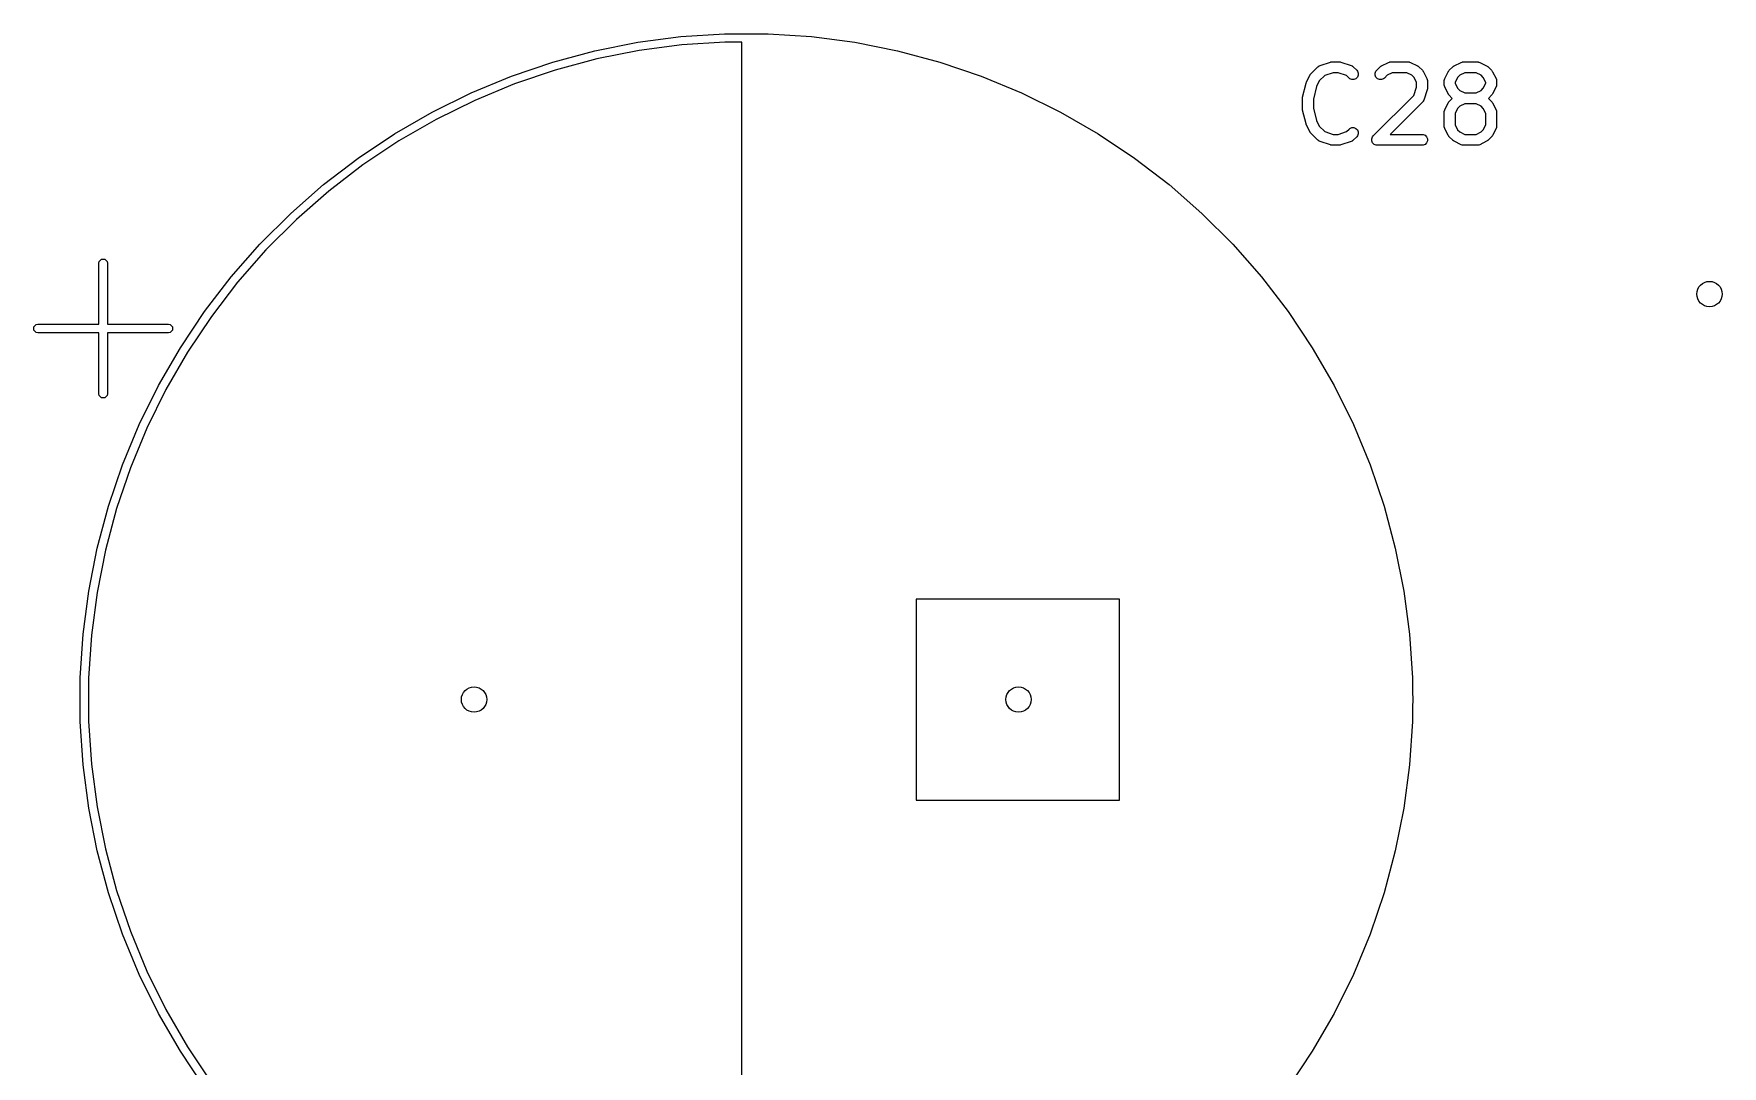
# Model space of a CAD drawing. Header units: inches. Extents: x -2.18 to 1.75, y 0.48 to 2.79.
# Drawn here: x 0.701 to 1.617, y 2.206 to 2.766 of the extents above; entities that cross this region are included whole.
import ezdxf

# ---------------------------------------------------------------- set-up
doc = ezdxf.new("R2010")
doc.units = ezdxf.units.IN
doc.header["$MEASUREMENT"] = 0
doc.layers.add('BLACK', color=250, linetype='CONTINUOUS')

msp = doc.modelspace()

# ---------------------------------------------------------------- linework, layer by layer
at = {"layer": 'BLACK', "linetype": 'CONTINUOUS'}
for p, q in [((1.05221, 2.76468), (1.07581, 2.76622)), ((1.07581, 2.76622), (1.09946, 2.76622)), ((1.09946, 2.76622), (1.12306, 2.76468)), ((0.98272, 2.75085), (1.00557, 2.75698)), ((1.00557, 2.75698), (1.02876, 2.76159)), ((1.0295, 2.75712), (1.0066, 2.75256)), ((1.02876, 2.76159), (1.05221, 2.76468)), ((1.05266, 2.76017), (1.0295, 2.75712)), ((1.07596, 2.76169), (1.05266, 2.76017)), ((1.08528, 2.76169), (1.07596, 2.76169)), ((1.08528, 2.04831), (1.08528, 2.76169)), ((1.12306, 2.76468), (1.14651, 2.76159)), ((1.14651, 2.76159), (1.16971, 2.75698)), ((1.16971, 2.75698), (1.19255, 2.75085)), ((0.96033, 2.74325), (0.98272, 2.75085)), ((1.0066, 2.75256), (0.98404, 2.74652)), ((1.19255, 2.75085), (1.21495, 2.74325)), ((1.39387, 2.7445), (1.39762, 2.74825)), ((1.39762, 2.74825), (1.39807, 2.74862)), ((1.39807, 2.74862), (1.39817, 2.74866)), ((1.39817, 2.74866), (1.39825, 2.74873)), ((1.39825, 2.74873), (1.39877, 2.74897)), ((1.39877, 2.74897), (1.4044, 2.75084)), ((1.4044, 2.75084), (1.40468, 2.7509)), ((1.40468, 2.7509), (1.40476, 2.75093)), ((1.40476, 2.75093), (1.40486, 2.75094)), ((1.40486, 2.75094), (1.40496, 2.75097)), ((1.40496, 2.75097), (1.40504, 2.75096)), ((1.40504, 2.75096), (1.40533, 2.75099)), ((1.40533, 2.75099), (1.40908, 2.75099)), ((1.40908, 2.75099), (1.40937, 2.75096)), ((1.40937, 2.75096), (1.40945, 2.75097)), ((1.40945, 2.75097), (1.40955, 2.75094)), ((1.40955, 2.75094), (1.40966, 2.75093)), ((1.40966, 2.75093), (1.40973, 2.7509)), ((1.40973, 2.7509), (1.41002, 2.75084)), ((1.41002, 2.75084), (1.41564, 2.74897)), ((1.41564, 2.74897), (1.41617, 2.74873)), ((1.41617, 2.74873), (1.41625, 2.74866)), ((1.41625, 2.74866), (1.41635, 2.74862)), ((1.41635, 2.74862), (1.41679, 2.74825)), ((1.41679, 2.74825), (1.41867, 2.74638)), ((1.42949, 2.74638), (1.43137, 2.74825)), ((1.43137, 2.74825), (1.43159, 2.74844)), ((1.43159, 2.74844), (1.43164, 2.7485)), ((1.43164, 2.7485), (1.43173, 2.74855)), ((1.43173, 2.74855), (1.43181, 2.74862)), ((1.43181, 2.74862), (1.43188, 2.74865)), ((1.43188, 2.74865), (1.43213, 2.7488)), ((1.43213, 2.7488), (1.43588, 2.75068)), ((1.43588, 2.75068), (1.43642, 2.75089)), ((1.43642, 2.75089), (1.43653, 2.75089)), ((1.43653, 2.75089), (1.43663, 2.75093)), ((1.43663, 2.75093), (1.4372, 2.75099)), ((1.4372, 2.75099), (1.44658, 2.75099)), ((1.44658, 2.75099), (1.44715, 2.75093)), ((1.44715, 2.75093), (1.44725, 2.75089)), ((1.44725, 2.75089), (1.44736, 2.75089)), ((1.44736, 2.75089), (1.4479, 2.75068)), ((1.4479, 2.75068), (1.45165, 2.7488)), ((1.45165, 2.7488), (1.45189, 2.74865)), ((1.45189, 2.74865), (1.45197, 2.74862)), ((1.45197, 2.74862), (1.45205, 2.74855)), ((1.45205, 2.74855), (1.45214, 2.7485)), ((1.45214, 2.7485), (1.45219, 2.74844)), ((1.45219, 2.74844), (1.45241, 2.74825)), ((1.45241, 2.74825), (1.45429, 2.74638)), ((1.46886, 2.74638), (1.47074, 2.74825)), ((1.47074, 2.74825), (1.47096, 2.74844)), ((1.47096, 2.74844), (1.47101, 2.7485)), ((1.47101, 2.7485), (1.4711, 2.74855)), ((1.4711, 2.74855), (1.47118, 2.74862)), ((1.47118, 2.74862), (1.47125, 2.74865)), ((1.47125, 2.74865), (1.4715, 2.7488)), ((1.4715, 2.7488), (1.47525, 2.75068)), ((1.47525, 2.75068), (1.47579, 2.75089)), ((1.47579, 2.75089), (1.4759, 2.75089)), ((1.4759, 2.75089), (1.476, 2.75093)), ((1.476, 2.75093), (1.47657, 2.75099)), ((1.47657, 2.75099), (1.48407, 2.75099)), ((1.48407, 2.75099), (1.48465, 2.75093)), ((1.48465, 2.75093), (1.48475, 2.75089)), ((1.48475, 2.75089), (1.48485, 2.75089)), ((1.48485, 2.75089), (1.48539, 2.75068)), ((1.48539, 2.75068), (1.48914, 2.7488)), ((1.48914, 2.7488), (1.48939, 2.74865)), ((1.48939, 2.74865), (1.48946, 2.74862)), ((1.48946, 2.74862), (1.48954, 2.74855)), ((1.48954, 2.74855), (1.48963, 2.7485)), ((1.48963, 2.7485), (1.48968, 2.74844)), ((1.48968, 2.74844), (1.48991, 2.74825)), ((1.48991, 2.74825), (1.49178, 2.74638)), ((0.93848, 2.7342), (0.96033, 2.74325)), ((0.96193, 2.73901), (0.94035, 2.73007)), ((0.98404, 2.74652), (0.96193, 2.73901)), ((1.21495, 2.74325), (1.2368, 2.7342)), ((1.38934, 2.73188), (1.39122, 2.73938)), ((1.39122, 2.73938), (1.39123, 2.73942)), ((1.39123, 2.73942), (1.39124, 2.73944)), ((1.39124, 2.73944), (1.39133, 2.73968)), ((1.39133, 2.73968), (1.39141, 2.73993)), ((1.39141, 2.73993), (1.39143, 2.73994)), ((1.39143, 2.73994), (1.39144, 2.73999)), ((1.39144, 2.73999), (1.39332, 2.74373)), ((1.39332, 2.74373), (1.39347, 2.74398)), ((1.39347, 2.74398), (1.3935, 2.74405)), ((1.3935, 2.74405), (1.39357, 2.74414)), ((1.39357, 2.74414), (1.39363, 2.74422)), ((1.39363, 2.74422), (1.39368, 2.74428)), ((1.39368, 2.74428), (1.39387, 2.7445)), ((1.39838, 2.74067), (1.39687, 2.73763)), ((1.4013, 2.74358), (1.39838, 2.74067)), ((1.40581, 2.74509), (1.4013, 2.74358)), ((1.4086, 2.74509), (1.40581, 2.74509)), ((1.41311, 2.74358), (1.4086, 2.74509)), ((1.41449, 2.7422), (1.41311, 2.74358)), ((1.41494, 2.74183), (1.41449, 2.7422)), ((1.416, 2.74139), (1.41494, 2.74183)), ((1.41716, 2.74139), (1.416, 2.74139)), ((1.41822, 2.74183), (1.41716, 2.74139)), ((1.41904, 2.74265), (1.41822, 2.74183)), ((1.41867, 2.74638), (1.41904, 2.74593)), ((1.41904, 2.74593), (1.41948, 2.74487)), ((1.41948, 2.74371), (1.41904, 2.74265)), ((1.41948, 2.74487), (1.41948, 2.74371)), ((1.42868, 2.74487), (1.42912, 2.74593)), ((1.42868, 2.74371), (1.42868, 2.74487)), ((1.42912, 2.74265), (1.42868, 2.74371)), ((1.42912, 2.74593), (1.42949, 2.74638)), ((1.42994, 2.74183), (1.42912, 2.74265)), ((1.431, 2.74139), (1.42994, 2.74183)), ((1.43215, 2.74139), (1.431, 2.74139)), ((1.43322, 2.74183), (1.43215, 2.74139)), ((1.43367, 2.7422), (1.43322, 2.74183)), ((1.4352, 2.74374), (1.43367, 2.7422)), ((1.4379, 2.74509), (1.4352, 2.74374)), ((1.44588, 2.74509), (1.4379, 2.74509)), ((1.44858, 2.74374), (1.44588, 2.74509)), ((1.44977, 2.74254), (1.44858, 2.74374)), ((1.45112, 2.73984), (1.44977, 2.74254)), ((1.45112, 2.73727), (1.45112, 2.73984)), ((1.45429, 2.74638), (1.45447, 2.74615)), ((1.45447, 2.74615), (1.45453, 2.7461)), ((1.45453, 2.7461), (1.45459, 2.74601)), ((1.45459, 2.74601), (1.45466, 2.74593)), ((1.45466, 2.74593), (1.45469, 2.74586)), ((1.45469, 2.74586), (1.45484, 2.74561)), ((1.45484, 2.74561), (1.45672, 2.74186)), ((1.45672, 2.74186), (1.45692, 2.74132)), ((1.45692, 2.74132), (1.45693, 2.74121)), ((1.45693, 2.74121), (1.45697, 2.74112)), ((1.45697, 2.74112), (1.45703, 2.74054)), ((1.45703, 2.74054), (1.45703, 2.73679)), ((1.46612, 2.74054), (1.46618, 2.74112)), ((1.46612, 2.73866), (1.46612, 2.74054)), ((1.46618, 2.73809), (1.46612, 2.73866)), ((1.46618, 2.74112), (1.46622, 2.74121)), ((1.46622, 2.73799), (1.46618, 2.73809)), ((1.46622, 2.74121), (1.46623, 2.74132)), ((1.46623, 2.73788), (1.46622, 2.73799)), ((1.46623, 2.74132), (1.46643, 2.74186)), ((1.46643, 2.73734), (1.46623, 2.73788)), ((1.46643, 2.74186), (1.46831, 2.74561)), ((1.46831, 2.74561), (1.46846, 2.74586)), ((1.46846, 2.74586), (1.46849, 2.74593)), ((1.46849, 2.74593), (1.46856, 2.74601)), ((1.46856, 2.74601), (1.46862, 2.7461)), ((1.46862, 2.7461), (1.46867, 2.74615)), ((1.46867, 2.74615), (1.46886, 2.74638)), ((1.47338, 2.74254), (1.47203, 2.73984)), ((1.47203, 2.73984), (1.47203, 2.73936)), ((1.47203, 2.73936), (1.47338, 2.73666)), ((1.47457, 2.74374), (1.47338, 2.74254)), ((1.47727, 2.74509), (1.47457, 2.74374)), ((1.48337, 2.74509), (1.47727, 2.74509)), ((1.48607, 2.74374), (1.48337, 2.74509)), ((1.48727, 2.74254), (1.48607, 2.74374)), ((1.48862, 2.73984), (1.48727, 2.74254)), ((1.48727, 2.73666), (1.48862, 2.73936)), ((1.48862, 2.73936), (1.48862, 2.73984)), ((1.49178, 2.74638), (1.49197, 2.74615)), ((1.49197, 2.74615), (1.49203, 2.7461)), ((1.49203, 2.7461), (1.49208, 2.74601)), ((1.49208, 2.74601), (1.49215, 2.74593)), ((1.49215, 2.74593), (1.49218, 2.74586)), ((1.49218, 2.74586), (1.49234, 2.74561)), ((1.49234, 2.74561), (1.49421, 2.74186)), ((1.49421, 2.74186), (1.49442, 2.74132)), ((1.49442, 2.73788), (1.49421, 2.73734)), ((1.49442, 2.74132), (1.49443, 2.74121)), ((1.49443, 2.73799), (1.49442, 2.73788)), ((1.49443, 2.74121), (1.49447, 2.74112)), ((1.49447, 2.73809), (1.49443, 2.73799)), ((1.49447, 2.74112), (1.49452, 2.74054)), ((1.49452, 2.73866), (1.49447, 2.73809)), ((1.49452, 2.74054), (1.49452, 2.73866)), ((0.91727, 2.72374), (0.93848, 2.7342)), ((0.94035, 2.73007), (0.9194, 2.71974)), ((1.2368, 2.7342), (1.25801, 2.72374)), ((1.38926, 2.73131), (1.38929, 2.73152)), ((1.38927, 2.73127), (1.38926, 2.73131)), ((1.38926, 2.73117), (1.38927, 2.73127)), ((1.38926, 2.72554), (1.38926, 2.73117)), ((1.38929, 2.73152), (1.38931, 2.73174)), ((1.38931, 2.73174), (1.38933, 2.73178)), ((1.38933, 2.73178), (1.38934, 2.73188)), ((1.39687, 2.73763), (1.39516, 2.7308)), ((1.39516, 2.7308), (1.39516, 2.72591)), ((1.42762, 2.71076), (1.44962, 2.73276)), ((1.45429, 2.72908), (1.43683, 2.71162)), ((1.44962, 2.73276), (1.45112, 2.73727)), ((1.45466, 2.72953), (1.45429, 2.72908)), ((1.4547, 2.72962), (1.45466, 2.72953)), ((1.45477, 2.7297), (1.4547, 2.72962)), ((1.455, 2.73023), (1.45477, 2.7297)), ((1.45688, 2.73586), (1.455, 2.73023)), ((1.45694, 2.73614), (1.45688, 2.73586)), ((1.45697, 2.73621), (1.45694, 2.73614)), ((1.45698, 2.73632), (1.45697, 2.73621)), ((1.45701, 2.73642), (1.45698, 2.73632)), ((1.45703, 2.73679), (1.457, 2.7365)), ((1.457, 2.7365), (1.45701, 2.73642)), ((1.46831, 2.73359), (1.46643, 2.73734)), ((1.46643, 2.72499), (1.46831, 2.72874)), ((1.46846, 2.73335), (1.46831, 2.73359)), ((1.46831, 2.72874), (1.46846, 2.72898)), ((1.46849, 2.73327), (1.46846, 2.73335)), ((1.46846, 2.72898), (1.46849, 2.72906)), ((1.46856, 2.73319), (1.46849, 2.73327)), ((1.46849, 2.72906), (1.46856, 2.72914)), ((1.46862, 2.7331), (1.46856, 2.73319)), ((1.46856, 2.72914), (1.46862, 2.72923)), ((1.46867, 2.73305), (1.46862, 2.7331)), ((1.46862, 2.72923), (1.46867, 2.72928)), ((1.46886, 2.73283), (1.46867, 2.73305)), ((1.46867, 2.72928), (1.46886, 2.7295)), ((1.47052, 2.73117), (1.46886, 2.73283)), ((1.46886, 2.7295), (1.47052, 2.73117)), ((1.47338, 2.73666), (1.47457, 2.73547)), ((1.47457, 2.73547), (1.47727, 2.73412)), ((1.47727, 2.73412), (1.48337, 2.73412)), ((1.48337, 2.73412), (1.48607, 2.73547)), ((1.48607, 2.73547), (1.48727, 2.73666)), ((1.49178, 2.73283), (1.49012, 2.73117)), ((1.49012, 2.73117), (1.49178, 2.7295)), ((1.49197, 2.73305), (1.49178, 2.73283)), ((1.49178, 2.7295), (1.49197, 2.72928)), ((1.49203, 2.7331), (1.49197, 2.73305)), ((1.49197, 2.72928), (1.49203, 2.72923)), ((1.49208, 2.73319), (1.49203, 2.7331)), ((1.49203, 2.72923), (1.49208, 2.72914)), ((1.49215, 2.73327), (1.49208, 2.73319)), ((1.49208, 2.72914), (1.49215, 2.72906)), ((1.49218, 2.73335), (1.49215, 2.73327)), ((1.49215, 2.72906), (1.49218, 2.72898)), ((1.49234, 2.73359), (1.49218, 2.73335)), ((1.49218, 2.72898), (1.49234, 2.72874)), ((1.49421, 2.73734), (1.49234, 2.73359)), ((1.49234, 2.72874), (1.49421, 2.72499)), ((0.89678, 2.71192), (0.91727, 2.72374)), ((0.9194, 2.71974), (0.89918, 2.70807)), ((1.25801, 2.72374), (1.27849, 2.71192)), ((1.38927, 2.72544), (1.38926, 2.72554)), ((1.38926, 2.7254), (1.38927, 2.72544)), ((1.38929, 2.72518), (1.38926, 2.7254)), ((1.38931, 2.72497), (1.38929, 2.72518)), ((1.38933, 2.72493), (1.38931, 2.72497)), ((1.38934, 2.72483), (1.38933, 2.72493)), ((1.39122, 2.71733), (1.38934, 2.72483)), ((1.39516, 2.72591), (1.39687, 2.71907)), ((1.46612, 2.72367), (1.46618, 2.72424)), ((1.46612, 2.71617), (1.46612, 2.72367)), ((1.46618, 2.72424), (1.46622, 2.72434)), ((1.46622, 2.72434), (1.46623, 2.72445)), ((1.46623, 2.72445), (1.46643, 2.72499)), ((1.47338, 2.72567), (1.47203, 2.72297)), ((1.47203, 2.72297), (1.47203, 2.71686)), ((1.47457, 2.72686), (1.47338, 2.72567)), ((1.47727, 2.72821), (1.47457, 2.72686)), ((1.48337, 2.72821), (1.47727, 2.72821)), ((1.48607, 2.72686), (1.48337, 2.72821)), ((1.48727, 2.72567), (1.48607, 2.72686)), ((1.48862, 2.72297), (1.48727, 2.72567)), ((1.48862, 2.71686), (1.48862, 2.72297)), ((1.49421, 2.72499), (1.49442, 2.72445)), ((1.49442, 2.72445), (1.49443, 2.72434)), ((1.49443, 2.72434), (1.49447, 2.72424)), ((1.49447, 2.72424), (1.49452, 2.72367)), ((1.49452, 2.72367), (1.49452, 2.71617)), ((0.87712, 2.69878), (0.89678, 2.71192)), ((1.27849, 2.71192), (1.29816, 2.69878)), ((1.39123, 2.71728), (1.39122, 2.71733)), ((1.39124, 2.71726), (1.39123, 2.71728)), ((1.39133, 2.71702), (1.39124, 2.71726)), ((1.39141, 2.71678), (1.39133, 2.71702)), ((1.39143, 2.71676), (1.39141, 2.71678)), ((1.39144, 2.71672), (1.39143, 2.71676)), ((1.39332, 2.71297), (1.39144, 2.71672)), ((1.39347, 2.71272), (1.39332, 2.71297)), ((1.3935, 2.71265), (1.39347, 2.71272)), ((1.39357, 2.71257), (1.3935, 2.71265)), ((1.39363, 2.71248), (1.39357, 2.71257)), ((1.39368, 2.71243), (1.39363, 2.71248)), ((1.39387, 2.7122), (1.39368, 2.71243)), ((1.39762, 2.70846), (1.39387, 2.7122)), ((1.39687, 2.71907), (1.39838, 2.71604)), ((1.39838, 2.71604), (1.4013, 2.71312)), ((1.4013, 2.71312), (1.40581, 2.71162)), ((1.40581, 2.71162), (1.4086, 2.71162)), ((1.4086, 2.71162), (1.41311, 2.71312)), ((1.41311, 2.71312), (1.41449, 2.71451)), ((1.41449, 2.71451), (1.41494, 2.71487)), ((1.41494, 2.71487), (1.416, 2.71531)), ((1.416, 2.71531), (1.41716, 2.71531)), ((1.41716, 2.71531), (1.41822, 2.71487)), ((1.41822, 2.71487), (1.41904, 2.71406)), ((1.41904, 2.71078), (1.41867, 2.71033)), ((1.41904, 2.71406), (1.41948, 2.71299)), ((1.41948, 2.71184), (1.41904, 2.71078)), ((1.41948, 2.71299), (1.41948, 2.71184)), ((1.42725, 2.71031), (1.42762, 2.71076)), ((1.43683, 2.71162), (1.45408, 2.71162)), ((1.45408, 2.71162), (1.45465, 2.71156)), ((1.45465, 2.71156), (1.45572, 2.71112)), ((1.45572, 2.71112), (1.45653, 2.71031)), ((1.46618, 2.71559), (1.46612, 2.71617)), ((1.46622, 2.71549), (1.46618, 2.71559)), ((1.46623, 2.71539), (1.46622, 2.71549)), ((1.46643, 2.71485), (1.46623, 2.71539)), ((1.46831, 2.7111), (1.46643, 2.71485)), ((1.46846, 2.71085), (1.46831, 2.7111)), ((1.46849, 2.71078), (1.46846, 2.71085)), ((1.46856, 2.7107), (1.46849, 2.71078)), ((1.46862, 2.71061), (1.46856, 2.7107)), ((1.46867, 2.71056), (1.46862, 2.71061)), ((1.46886, 2.71033), (1.46867, 2.71056)), ((1.47203, 2.71686), (1.47338, 2.71417)), ((1.47338, 2.71417), (1.47457, 2.71297)), ((1.47457, 2.71297), (1.47727, 2.71162)), ((1.47727, 2.71162), (1.48337, 2.71162)), ((1.48337, 2.71162), (1.48607, 2.71297)), ((1.48607, 2.71297), (1.48727, 2.71417)), ((1.48727, 2.71417), (1.48862, 2.71686)), ((1.49197, 2.71056), (1.49178, 2.71033)), ((1.49203, 2.71061), (1.49197, 2.71056)), ((1.49208, 2.7107), (1.49203, 2.71061)), ((1.49215, 2.71078), (1.49208, 2.7107)), ((1.49218, 2.71085), (1.49215, 2.71078)), ((1.49234, 2.7111), (1.49218, 2.71085)), ((1.49421, 2.71485), (1.49234, 2.7111)), ((1.49442, 2.71539), (1.49421, 2.71485)), ((1.49443, 2.71549), (1.49442, 2.71539)), ((1.49447, 2.71559), (1.49443, 2.71549)), ((1.49452, 2.71617), (1.49447, 2.71559)), ((0.89918, 2.70807), (0.87976, 2.69509)), ((1.39807, 2.70809), (1.39762, 2.70846)), ((1.39817, 2.70805), (1.39807, 2.70809)), ((1.39825, 2.70798), (1.39817, 2.70805)), ((1.39877, 2.70774), (1.39825, 2.70798)), ((1.4044, 2.70587), (1.39877, 2.70774)), ((1.40468, 2.7058), (1.4044, 2.70587)), ((1.40476, 2.70577), (1.40468, 2.7058)), ((1.40486, 2.70576), (1.40476, 2.70577)), ((1.40496, 2.70574), (1.40486, 2.70576)), ((1.40504, 2.70574), (1.40496, 2.70574)), ((1.40533, 2.70572), (1.40504, 2.70574)), ((1.40908, 2.70572), (1.40533, 2.70572)), ((1.40937, 2.70574), (1.40908, 2.70572)), ((1.40945, 2.70574), (1.40937, 2.70574)), ((1.40955, 2.70576), (1.40945, 2.70574)), ((1.40966, 2.70577), (1.40955, 2.70576)), ((1.40973, 2.7058), (1.40966, 2.70577)), ((1.41002, 2.70587), (1.40973, 2.7058)), ((1.41564, 2.70774), (1.41002, 2.70587)), ((1.41617, 2.70798), (1.41564, 2.70774)), ((1.41625, 2.70805), (1.41617, 2.70798)), ((1.41635, 2.70809), (1.41625, 2.70805)), ((1.41679, 2.70846), (1.41635, 2.70809)), ((1.41867, 2.71033), (1.41679, 2.70846)), ((1.42681, 2.70924), (1.42725, 2.71031)), ((1.42681, 2.70809), (1.42681, 2.70924)), ((1.42725, 2.70703), (1.42681, 2.70809)), ((1.42806, 2.70621), (1.42725, 2.70703)), ((1.42913, 2.70577), (1.42806, 2.70621)), ((1.4297, 2.70572), (1.42913, 2.70577)), ((1.45408, 2.70572), (1.4297, 2.70572)), ((1.45465, 2.70577), (1.45408, 2.70572)), ((1.45572, 2.70621), (1.45465, 2.70577)), ((1.45653, 2.70703), (1.45572, 2.70621)), ((1.45653, 2.71031), (1.45697, 2.70924)), ((1.45697, 2.70809), (1.45653, 2.70703)), ((1.45697, 2.70924), (1.45697, 2.70809)), ((1.47074, 2.70846), (1.46886, 2.71033)), ((1.47096, 2.70827), (1.47074, 2.70846)), ((1.47101, 2.70821), (1.47096, 2.70827)), ((1.4711, 2.70815), (1.47101, 2.70821)), ((1.47118, 2.70809), (1.4711, 2.70815)), ((1.47125, 2.70806), (1.47118, 2.70809)), ((1.4715, 2.7079), (1.47125, 2.70806)), ((1.47525, 2.70603), (1.4715, 2.7079)), ((1.47579, 2.70582), (1.47525, 2.70603)), ((1.4759, 2.70581), (1.47579, 2.70582)), ((1.476, 2.70577), (1.4759, 2.70581)), ((1.47657, 2.70572), (1.476, 2.70577)), ((1.48407, 2.70572), (1.47657, 2.70572)), ((1.48465, 2.70577), (1.48407, 2.70572)), ((1.48475, 2.70581), (1.48465, 2.70577)), ((1.48485, 2.70582), (1.48475, 2.70581)), ((1.48539, 2.70603), (1.48485, 2.70582)), ((1.48914, 2.7079), (1.48539, 2.70603)), ((1.48939, 2.70806), (1.48914, 2.7079)), ((1.48946, 2.70809), (1.48939, 2.70806)), ((1.48954, 2.70815), (1.48946, 2.70809)), ((1.48963, 2.70821), (1.48954, 2.70815)), ((1.48968, 2.70827), (1.48963, 2.70821)), ((1.48991, 2.70846), (1.48968, 2.70827)), ((1.49178, 2.71033), (1.48991, 2.70846)), ((0.85836, 2.68438), (0.87712, 2.69878)), ((0.87976, 2.69509), (0.86123, 2.68088)), ((1.29816, 2.69878), (1.31692, 2.68438)), ((0.84058, 2.66879), (0.85836, 2.68438)), ((1.31692, 2.68438), (1.3347, 2.66879)), ((0.86123, 2.68088), (0.84367, 2.66548)), ((0.82385, 2.65206), (0.84058, 2.66879)), ((0.84367, 2.66548), (0.82716, 2.64896)), ((1.3347, 2.66879), (1.35142, 2.65206)), ((0.80826, 2.63428), (0.82385, 2.65206)), ((0.82716, 2.64896), (0.81176, 2.6314)), ((1.35142, 2.65206), (1.36702, 2.63428)), ((0.73648, 2.64181), (0.73666, 2.64271)), ((0.73648, 2.60874), (0.73648, 2.64181)), ((0.73666, 2.64271), (0.73794, 2.64399)), ((0.73794, 2.64399), (0.73974, 2.64399)), ((0.73974, 2.64399), (0.74102, 2.64271)), ((0.74102, 2.64271), (0.7412, 2.64181)), ((0.7412, 2.64181), (0.7412, 2.60874)), ((0.79386, 2.61552), (0.80826, 2.63428)), ((0.81176, 2.6314), (0.79755, 2.61288)), ((1.36702, 2.63428), (1.38141, 2.61552)), ((0.78072, 2.59585), (0.79386, 2.61552)), ((0.79755, 2.61288), (0.78457, 2.59346)), ((1.38141, 2.61552), (1.39455, 2.59585)), ((0.70123, 2.60728), (0.7025, 2.60856)), ((0.70123, 2.60547), (0.70123, 2.60728)), ((0.7025, 2.6042), (0.70123, 2.60547)), ((0.7025, 2.60856), (0.70341, 2.60874)), ((0.70341, 2.60402), (0.7025, 2.6042)), ((0.70341, 2.60874), (0.73648, 2.60874)), ((0.73648, 2.60402), (0.70341, 2.60402)), ((0.73648, 2.57094), (0.73648, 2.60402)), ((0.7412, 2.60874), (0.77427, 2.60874)), ((0.77427, 2.60402), (0.7412, 2.60402)), ((0.7412, 2.60402), (0.7412, 2.57094)), ((0.77427, 2.60874), (0.77518, 2.60856)), ((0.77518, 2.6042), (0.77427, 2.60402)), ((0.77518, 2.60856), (0.77646, 2.60728)), ((0.77646, 2.60547), (0.77518, 2.6042)), ((0.77646, 2.60728), (0.77646, 2.60547)), ((0.7689, 2.57537), (0.78072, 2.59585)), ((0.78457, 2.59346), (0.77289, 2.57323)), ((1.39455, 2.59585), (1.40638, 2.57537)), ((0.75844, 2.55416), (0.7689, 2.57537)), ((0.77289, 2.57323), (0.76257, 2.55229)), ((1.40638, 2.57537), (1.41684, 2.55416)), ((0.73666, 2.57004), (0.73648, 2.57094)), ((0.73794, 2.56876), (0.73666, 2.57004)), ((0.73974, 2.56876), (0.73794, 2.56876)), ((0.74102, 2.57004), (0.73974, 2.56876)), ((0.7412, 2.57094), (0.74102, 2.57004)), ((0.74939, 2.53231), (0.75844, 2.55416)), ((0.76257, 2.55229), (0.75363, 2.53071)), ((1.41684, 2.55416), (1.42589, 2.53231)), ((0.74178, 2.50991), (0.74939, 2.53231)), ((0.75363, 2.53071), (0.74612, 2.5086)), ((1.42589, 2.53231), (1.43349, 2.50991)), ((0.73566, 2.48707), (0.74178, 2.50991)), ((1.43349, 2.50991), (1.43961, 2.48707)), ((0.74612, 2.5086), (0.74008, 2.48604)), ((0.73105, 2.46387), (0.73566, 2.48707)), ((0.74008, 2.48604), (0.73552, 2.46313)), ((1.43961, 2.48707), (1.44423, 2.46387)), ((0.72796, 2.44043), (0.73105, 2.46387)), ((1.44423, 2.46387), (1.44731, 2.44043)), ((0.73552, 2.46313), (0.73247, 2.43998)), ((1.17976, 2.45951), (1.17976, 2.35049)), ((1.18122, 2.45951), (1.17976, 2.45951)), ((1.1828, 2.45951), (1.18122, 2.45951)), ((1.18437, 2.45951), (1.1828, 2.45951)), ((1.18595, 2.45951), (1.18437, 2.45951)), ((1.18752, 2.45951), (1.18595, 2.45951)), ((1.1891, 2.45951), (1.18752, 2.45951)), ((1.19067, 2.45951), (1.1891, 2.45951)), ((1.19225, 2.45951), (1.19067, 2.45951)), ((1.19382, 2.45951), (1.19225, 2.45951)), ((1.1954, 2.45951), (1.19382, 2.45951)), ((1.19697, 2.45951), (1.1954, 2.45951)), ((1.19854, 2.45951), (1.19697, 2.45951)), ((1.20012, 2.45951), (1.19854, 2.45951)), ((1.20169, 2.45951), (1.20012, 2.45951)), ((1.20327, 2.45951), (1.20169, 2.45951)), ((1.20484, 2.45951), (1.20327, 2.45951)), ((1.20642, 2.45951), (1.20484, 2.45951)), ((1.20799, 2.45951), (1.20642, 2.45951)), ((1.20957, 2.45951), (1.20799, 2.45951)), ((1.21114, 2.45951), (1.20957, 2.45951)), ((1.21272, 2.45951), (1.21114, 2.45951)), ((1.21429, 2.45951), (1.21272, 2.45951)), ((1.21587, 2.45951), (1.21429, 2.45951)), ((1.21744, 2.45951), (1.21587, 2.45951)), ((1.21902, 2.45951), (1.21744, 2.45951)), ((1.22059, 2.45951), (1.21902, 2.45951)), ((1.22217, 2.45951), (1.22059, 2.45951)), ((1.22374, 2.45951), (1.22217, 2.45951)), ((1.22532, 2.45951), (1.22374, 2.45951)), ((1.22689, 2.45951), (1.22532, 2.45951)), ((1.22847, 2.45951), (1.22689, 2.45951)), ((1.23004, 2.45951), (1.22847, 2.45951)), ((1.23162, 2.45951), (1.23004, 2.45951)), ((1.23319, 2.45951), (1.23162, 2.45951)), ((1.23477, 2.45951), (1.23319, 2.45951)), ((1.23634, 2.45951), (1.23477, 2.45951)), ((1.23791, 2.45951), (1.23634, 2.45951)), ((1.23949, 2.45951), (1.23791, 2.45951)), ((1.24106, 2.45951), (1.23949, 2.45951)), ((1.24264, 2.45951), (1.24106, 2.45951)), ((1.24421, 2.45951), (1.24264, 2.45951)), ((1.24579, 2.45951), (1.24421, 2.45951)), ((1.24736, 2.45951), (1.24579, 2.45951)), ((1.24894, 2.45951), (1.24736, 2.45951)), ((1.25051, 2.45951), (1.24894, 2.45951)), ((1.25209, 2.45951), (1.25051, 2.45951)), ((1.25366, 2.45951), (1.25209, 2.45951)), ((1.25524, 2.45951), (1.25366, 2.45951)), ((1.25681, 2.45951), (1.25524, 2.45951)), ((1.25839, 2.45951), (1.25681, 2.45951)), ((1.25996, 2.45951), (1.25839, 2.45951)), ((1.26154, 2.45951), (1.25996, 2.45951)), ((1.26311, 2.45951), (1.26154, 2.45951)), ((1.26469, 2.45951), (1.26311, 2.45951)), ((1.26626, 2.45951), (1.26469, 2.45951)), ((1.26784, 2.45951), (1.26626, 2.45951)), ((1.26941, 2.45951), (1.26784, 2.45951)), ((1.27099, 2.45951), (1.26941, 2.45951)), ((1.27256, 2.45951), (1.27099, 2.45951)), ((1.27414, 2.45951), (1.27256, 2.45951)), ((1.27571, 2.45951), (1.27414, 2.45951)), ((1.27729, 2.45951), (1.27571, 2.45951)), ((1.27886, 2.45951), (1.27729, 2.45951)), ((1.28043, 2.45951), (1.27886, 2.45951)), ((1.28201, 2.45951), (1.28043, 2.45951)), ((1.28358, 2.45951), (1.28201, 2.45951)), ((1.28516, 2.45951), (1.28358, 2.45951)), ((1.28673, 2.45951), (1.28516, 2.45951)), ((1.28831, 2.45951), (1.28673, 2.45951)), ((1.28988, 2.45951), (1.28831, 2.45951)), ((1.29, 2.45951), (1.28988, 2.45951)), ((1.29, 2.35049), (1.29, 2.45951)), ((0.72641, 2.41683), (0.72796, 2.44043)), ((0.73247, 2.43998), (0.73094, 2.41668)), ((1.44731, 2.44043), (1.44886, 2.41683)), ((0.72641, 2.41668), (0.72641, 2.41683)), ((0.72641, 2.39317), (0.72641, 2.41668)), ((0.73094, 2.41668), (0.73094, 2.39332)), ((1.44886, 2.41683), (1.44886, 2.40749)), ((1.44886, 2.40749), (1.44888, 2.40748)), ((1.44888, 2.40252), (1.44886, 2.40251)), ((1.44886, 2.40251), (1.44886, 2.39317)), ((1.44888, 2.40748), (1.44906, 2.40657)), ((1.44906, 2.40343), (1.44888, 2.40252)), ((1.44906, 2.40657), (1.44906, 2.40343)), ((0.72796, 2.36957), (0.72641, 2.39317)), ((0.73094, 2.39332), (0.73247, 2.37002)), ((1.44886, 2.39317), (1.44731, 2.36957)), ((0.73105, 2.34613), (0.72796, 2.36957)), ((0.73247, 2.37002), (0.73552, 2.34687)), ((1.44731, 2.36957), (1.44423, 2.34613)), ((0.73566, 2.32293), (0.73105, 2.34613)), ((0.73552, 2.34687), (0.74008, 2.32396)), ((1.17976, 2.35049), (1.17988, 2.35049)), ((1.17988, 2.35049), (1.18146, 2.35049)), ((1.18146, 2.35049), (1.18303, 2.35049)), ((1.18303, 2.35049), (1.1846, 2.35049)), ((1.1846, 2.35049), (1.18618, 2.35049)), ((1.18618, 2.35049), (1.18775, 2.35049)), ((1.18775, 2.35049), (1.18933, 2.35049)), ((1.18933, 2.35049), (1.1909, 2.35049)), ((1.1909, 2.35049), (1.19248, 2.35049)), ((1.19248, 2.35049), (1.19405, 2.35049)), ((1.19405, 2.35049), (1.19563, 2.35049)), ((1.19563, 2.35049), (1.1972, 2.35049)), ((1.1972, 2.35049), (1.19878, 2.35049)), ((1.19878, 2.35049), (1.20035, 2.35049)), ((1.20035, 2.35049), (1.20193, 2.35049)), ((1.20193, 2.35049), (1.2035, 2.35049)), ((1.2035, 2.35049), (1.20508, 2.35049)), ((1.20508, 2.35049), (1.20665, 2.35049)), ((1.20665, 2.35049), (1.20823, 2.35049)), ((1.20823, 2.35049), (1.2098, 2.35049)), ((1.2098, 2.35049), (1.21138, 2.35049)), ((1.21138, 2.35049), (1.21295, 2.35049)), ((1.21295, 2.35049), (1.21453, 2.35049)), ((1.21453, 2.35049), (1.2161, 2.35049)), ((1.2161, 2.35049), (1.21768, 2.35049)), ((1.21768, 2.35049), (1.21925, 2.35049)), ((1.21925, 2.35049), (1.22083, 2.35049)), ((1.22083, 2.35049), (1.2224, 2.35049)), ((1.2224, 2.35049), (1.22397, 2.35049)), ((1.22397, 2.35049), (1.22555, 2.35049)), ((1.22555, 2.35049), (1.22712, 2.35049)), ((1.22712, 2.35049), (1.2287, 2.35049)), ((1.2287, 2.35049), (1.23027, 2.35049)), ((1.23027, 2.35049), (1.23185, 2.35049)), ((1.23185, 2.35049), (1.23342, 2.35049)), ((1.23342, 2.35049), (1.235, 2.35049)), ((1.235, 2.35049), (1.23657, 2.35049)), ((1.23657, 2.35049), (1.23815, 2.35049)), ((1.23815, 2.35049), (1.23972, 2.35049)), ((1.23972, 2.35049), (1.2413, 2.35049)), ((1.2413, 2.35049), (1.24287, 2.35049)), ((1.24287, 2.35049), (1.24445, 2.35049)), ((1.24445, 2.35049), (1.24602, 2.35049)), ((1.24602, 2.35049), (1.2476, 2.35049)), ((1.2476, 2.35049), (1.24917, 2.35049)), ((1.24917, 2.35049), (1.25075, 2.35049)), ((1.25075, 2.35049), (1.25232, 2.35049)), ((1.25232, 2.35049), (1.2539, 2.35049)), ((1.2539, 2.35049), (1.25547, 2.35049)), ((1.25547, 2.35049), (1.25705, 2.35049)), ((1.25705, 2.35049), (1.25862, 2.35049)), ((1.25862, 2.35049), (1.2602, 2.35049)), ((1.2602, 2.35049), (1.26177, 2.35049)), ((1.26177, 2.35049), (1.26334, 2.35049)), ((1.26334, 2.35049), (1.26492, 2.35049)), ((1.26492, 2.35049), (1.26649, 2.35049)), ((1.26649, 2.35049), (1.26807, 2.35049)), ((1.26807, 2.35049), (1.26964, 2.35049)), ((1.26964, 2.35049), (1.27122, 2.35049)), ((1.27122, 2.35049), (1.27279, 2.35049)), ((1.27279, 2.35049), (1.27437, 2.35049)), ((1.27437, 2.35049), (1.27594, 2.35049)), ((1.27594, 2.35049), (1.27752, 2.35049)), ((1.27752, 2.35049), (1.27909, 2.35049)), ((1.27909, 2.35049), (1.28067, 2.35049)), ((1.28067, 2.35049), (1.28224, 2.35049)), ((1.28224, 2.35049), (1.28382, 2.35049)), ((1.28382, 2.35049), (1.28539, 2.35049)), ((1.28539, 2.35049), (1.28697, 2.35049)), ((1.28697, 2.35049), (1.28854, 2.35049)), ((1.28854, 2.35049), (1.29, 2.35049)), ((1.44423, 2.34613), (1.43961, 2.32293)), ((0.74178, 2.30009), (0.73566, 2.32293)), ((0.74008, 2.32396), (0.74612, 2.3014)), ((1.43961, 2.32293), (1.43349, 2.30009)), ((0.74939, 2.27769), (0.74178, 2.30009)), ((0.74612, 2.3014), (0.75363, 2.27929)), ((1.43349, 2.30009), (1.42589, 2.27769)), ((0.75844, 2.25584), (0.74939, 2.27769)), ((0.75363, 2.27929), (0.76257, 2.25771)), ((1.42589, 2.27769), (1.41684, 2.25584)), ((0.7689, 2.23463), (0.75844, 2.25584)), ((0.76257, 2.25771), (0.77289, 2.23677)), ((1.41684, 2.25584), (1.40638, 2.23463)), ((0.78072, 2.21415), (0.7689, 2.23463)), ((0.77289, 2.23677), (0.78457, 2.21654)), ((1.40638, 2.23463), (1.39455, 2.21415)), ((0.78457, 2.21654), (0.79755, 2.19712)), ((0.79386, 2.19448), (0.78072, 2.21415)), ((1.39455, 2.21415), (1.38141, 2.19448))]:
    msp.add_line(p, q, dxfattribs=at)
at = {"layer": 'BLACK'}
for centre in [(1.61, 2.625), (1.61, 2.625), (0.94, 2.405), (0.94, 2.405), (1.23528, 2.405), (1.23528, 2.405)]:
    msp.add_circle(centre, 0.00689, dxfattribs=at)

doc.saveas('drawing.dxf')
